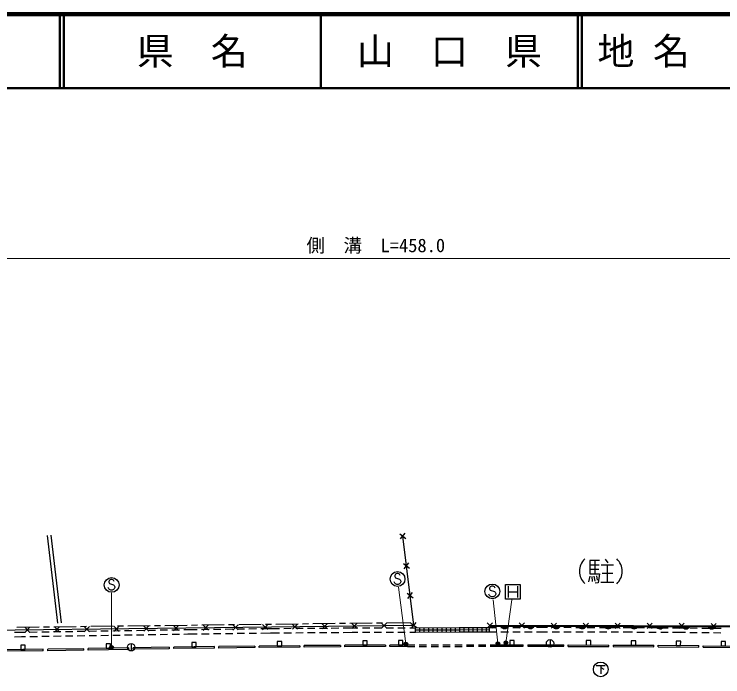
# Model space of a CAD drawing. Units: millimetres, scale not verified. Extents: x 40000 to 680000, y 20000 to 380000.
# Drawn here: x 291558 to 387326, y 290512 to 380000 of the extents above; entities that cross this region are included whole.
import ezdxf
from ezdxf.enums import TextEntityAlignment as Align

# ---------------------------------------------------------------- set-up
doc = ezdxf.new("R2010")
doc.units = ezdxf.units.MM
doc.header["$LTSCALE"] = 1000
doc.header["$PDMODE"] = 32
doc.header["$PDSIZE"] = 500
for name, color, linetype, lineweight in [('M-BGD', 7, 'Continuous', 25), ('M-BGD-EXST', 7, 'Continuous', 25), ('M-STR-HTXT', 7, 'Continuous', 13), ('M-STR-STRC', 7, 'Continuous', 25), ('M-TTL', 2, 'Continuous', 140), ('M-TTL-LINE', 7, 'Continuous', 50)]:
    doc.layers.add(name, color=color, linetype=linetype, lineweight=lineweight)
doc.layers.add('M-TTL-TXT', color=7, linetype='Continuous')
doc.styles.add('ＭＳ ゴシック', font='')
doc.styles.get('ＭＳ ゴシック').set_extended_font_data('MS Gothic')

msp = doc.modelspace()

# ---------------------------------------------------------------- linework, layer by layer
at = {"layer": 'M-BGD'}
for p, q in [((296016, 309594), (297399, 297746)), ((296513, 309652), (297896, 297804)), ((343693, 309829), (344482, 309214)), ((343780, 309127), (344395, 309915)), ((344190, 305812), (344979, 305197)), ((344277, 305110), (344892, 305899)), ((370680, 306229), (369369, 306229)), ((369369, 306229), (369369, 304434)), ((369369, 305655), (370599, 305655)), ((370025, 306229), (370025, 304434)), ((370885, 305622), (372566, 305622)), ((371426, 306409), (371803, 305917)), ((371713, 305622), (371713, 303311)), ((369369, 305049), (370590, 305049)), ((369336, 304098), (369181, 303336)), ((369369, 304434), (370640, 304434)), ((369623, 304057), (369672, 303377)), ((369885, 304098), (370017, 303450)), ((370238, 304139), (370353, 303557)), ((370640, 304434), (370500, 303213)), ((371008, 304508), (372443, 304508)), ((357940, 300988), (357940, 302988)), ((357940, 302988), (359940, 302988)), ((358315, 302738), (358315, 301238)), ((359565, 302738), (359565, 301238)), ((359940, 302988), (359940, 300988)), ((370500, 303213), (370082, 303139)), ((370861, 303311), (372615, 303311)), ((344687, 301795), (345475, 301180)), ((344774, 301094), (345389, 301882)), ((358315, 301988), (359565, 301988)), ((359940, 300988), (357940, 300988)), ((345271, 297077), (345886, 297866)), ((294932, 297214), (291933, 297178)), ((292977, 297208), (293693, 296509)), ((293684, 297216), (292985, 296501)), ((296332, 297231), (295532, 297221)), ((299932, 297274), (296932, 297238)), ((296996, 297255), (297711, 296556)), ((297703, 297264), (297004, 296548)), ((301332, 297291), (300532, 297281)), ((301015, 297302), (301730, 296604)), ((301722, 297311), (301023, 296595)), ((304932, 297334), (301932, 297298)), ((305033, 297349), (305749, 296651)), ((305740, 297358), (305042, 296642)), ((306332, 297351), (305532, 297341)), ((309931, 297394), (306931, 297358)), ((309052, 297397), (309767, 296698)), ((309759, 297405), (309060, 296690)), ((311331, 297411), (310531, 297401)), ((314931, 297454), (311931, 297418)), ((313071, 297444), (313786, 296745)), ((313778, 297452), (313079, 296737)), ((314479, 296886), (315000, 296895)), ((315000, 296895), (316289, 296912)), ((316331, 297470), (315531, 297461)), ((316889, 296920), (317889, 296934)), ((319931, 297514), (316931, 297478)), ((317089, 297491), (317805, 296792)), ((317797, 297499), (317098, 296784)), ((318489, 296942), (319489, 296955)), ((320089, 296963), (321089, 296977)), ((321330, 297530), (320531, 297521)), ((321108, 297538), (321824, 296839)), ((321815, 297546), (321116, 296831)), ((321689, 296985), (322689, 296998)), ((324930, 297574), (321930, 297538)), ((323288, 297006), (324288, 297020)), ((324888, 297028), (326177, 297045)), ((325127, 297585), (325842, 296886)), ((325834, 297593), (325135, 296878)), ((326330, 297590), (325530, 297581)), ((326177, 297045), (327412, 297054)), ((329930, 297633), (326930, 297597)), ((328012, 297058), (329012, 297064)), ((329146, 297632), (329861, 296933)), ((329853, 297641), (329154, 296925)), ((329612, 297068), (330612, 297075)), ((331330, 297650), (330530, 297641)), ((331212, 297079), (332212, 297086)), ((334929, 297693), (331930, 297657)), ((332812, 297090), (333812, 297097)), ((333164, 297679), (333880, 296981)), ((333871, 297688), (333173, 296972)), ((334412, 297101), (335412, 297108)), ((336329, 297710), (335529, 297701)), ((336012, 297112), (337247, 297120)), ((339929, 297753), (336929, 297717)), ((337183, 297726), (337898, 297028)), ((337890, 297735), (337191, 297019)), ((337247, 297120), (338014, 297123)), ((338614, 297125), (339614, 297128)), ((340214, 297130), (341214, 297133)), ((341329, 297770), (340529, 297760)), ((341202, 297774), (341917, 297075)), ((341909, 297782), (341210, 297067)), ((341814, 297135), (342814, 297139)), ((345177, 297816), (341929, 297777)), ((343414, 297141), (344414, 297144)), ((345014, 297146), (345782, 297149)), ((345184, 297779), (345972, 297164)), ((345784, 296549), (345782, 297149)), ((346384, 296551), (346382, 297151)), ((346984, 296554), (346982, 297154)), ((347584, 296557), (347582, 297157)), ((348184, 296559), (348182, 297159)), ((348784, 296562), (348782, 297162)), ((349384, 296565), (349382, 297165)), ((349984, 296567), (349982, 297167)), ((350584, 296570), (350582, 297170)), ((351184, 296573), (351182, 297173)), ((351784, 296575), (351782, 297175)), ((352384, 296576), (352382, 297176)), ((352984, 296577), (352982, 297177)), ((353584, 296578), (353582, 297178)), ((354184, 296579), (354182, 297179)), ((354784, 296580), (354782, 297180)), ((355384, 296581), (355382, 297181)), ((355476, 297089), (356185, 297794)), ((356183, 297087), (355477, 297796)), ((355789, 297181), (356742, 297184)), ((355791, 296581), (355790, 297181)), ((357342, 297186), (358342, 297189)), ((358942, 297191), (359942, 297194)), ((359798, 297080), (360507, 297786)), ((360505, 297078), (359800, 297787)), ((360542, 297196), (361542, 297199)), ((362142, 297201), (363094, 297204)), ((363094, 297204), (363650, 297203)), ((364121, 297071), (364829, 297777)), ((364828, 297070), (364122, 297778)), ((364250, 297201), (365250, 297198)), ((365850, 297196), (366850, 297193)), ((367450, 297192), (368450, 297189)), ((368443, 297062), (369152, 297768)), ((369150, 297061), (368444, 297769)), ((369050, 297187), (370050, 297184)), ((370650, 297182), (371650, 297179)), ((372250, 297177), (373250, 297174)), ((372765, 297053), (373474, 297759)), ((373472, 297052), (372767, 297761)), ((373850, 297173), (374405, 297171)), ((374405, 297171), (375131, 297167)), ((375731, 297163), (376731, 297157)), ((377088, 297045), (377796, 297750)), ((377795, 297043), (377089, 297752)), ((377331, 297153), (378331, 297147)), ((378931, 297144), (379931, 297138)), ((380531, 297134), (381256, 297130)), ((381256, 297130), (382281, 297120)), ((381410, 297036), (382119, 297742)), ((382117, 297034), (381411, 297743)), ((382881, 297114), (383881, 297104)), ((384481, 297098), (385481, 297089)), ((385732, 297027), (386441, 297733)), ((386439, 297026), (385734, 297734)), ((386081, 297083), (387081, 297073)), ((291584, 296532), (292560, 296546)), ((291592, 295932), (292569, 295946)), ((292560, 296546), (293082, 296554)), ((292569, 295946), (293090, 295954)), ((293681, 296563), (294681, 296579)), ((293690, 295963), (294690, 295979)), ((295281, 296588), (296281, 296604)), ((295290, 295988), (296290, 296004)), ((296881, 296613), (297881, 296628)), ((296890, 296013), (297890, 296029)), ((298481, 296638), (299481, 296653)), ((298490, 296038), (299490, 296053)), ((300081, 296663), (301081, 296678)), ((300089, 296063), (301089, 296078)), ((301680, 296688), (302680, 296703)), ((301689, 296088), (302689, 296103)), ((303280, 296712), (304280, 296728)), ((303289, 296112), (304289, 296128)), ((304880, 296737), (305880, 296753)), ((304889, 296137), (305889, 296153)), ((306480, 296762), (307480, 296778)), ((306489, 296162), (307489, 296178)), ((308080, 296787), (309080, 296803)), ((308089, 296187), (309088, 296203)), ((309679, 296812), (310679, 296827)), ((309688, 296212), (310688, 296228)), ((311279, 296837), (312279, 296852)), ((311288, 296237), (312288, 296252)), ((312879, 296862), (313879, 296877)), ((312888, 296262), (313888, 296277)), ((314488, 296287), (315009, 296295)), ((315009, 296295), (316296, 296312)), ((316896, 296320), (317896, 296334)), ((318496, 296342), (319496, 296355)), ((320096, 296363), (321096, 296377)), ((321696, 296385), (322696, 296398)), ((323296, 296406), (324296, 296420)), ((324896, 296428), (326183, 296445)), ((326183, 296445), (327417, 296454)), ((328017, 296458), (329017, 296464)), ((329617, 296468), (330617, 296475)), ((331217, 296479), (332217, 296486)), ((332817, 296490), (333816, 296497)), ((334416, 296501), (335416, 296508)), ((336016, 296512), (337250, 296520)), ((337250, 296520), (338017, 296523)), ((338617, 296525), (339617, 296528)), ((340217, 296530), (341217, 296533)), ((341817, 296535), (342817, 296539)), ((343417, 296541), (344417, 296544)), ((345017, 296546), (345784, 296549)), ((355791, 296581), (356743, 296584)), ((357343, 296586), (358343, 296589)), ((358943, 296591), (359943, 296594)), ((360543, 296596), (361543, 296599)), ((362143, 296601), (363094, 296604)), ((363094, 296604), (363648, 296603)), ((364248, 296601), (365248, 296598)), ((365848, 296596), (366848, 296593)), ((367448, 296592), (368448, 296589)), ((369048, 296587), (370048, 296584)), ((370648, 296582), (371648, 296579)), ((372248, 296577), (373248, 296574)), ((373848, 296573), (374403, 296571)), ((374403, 296571), (375127, 296567)), ((375727, 296563), (376727, 296557)), ((377327, 296553), (378327, 296547)), ((378927, 296544), (379927, 296538)), ((380527, 296534), (381251, 296530)), ((381251, 296530), (382276, 296520)), ((382876, 296514), (383876, 296504)), ((384476, 296498), (385476, 296489)), ((386076, 296483), (387075, 296473)), ((307377, 295003), (307377, 294003)), ((363977, 295530), (363977, 294530)), ((295491, 294233), (290002, 294154)), ((295494, 294033), (290005, 293954)), ((295494, 294033), (295491, 294233)), ((300962, 294308), (296088, 294235)), ((296091, 294035), (296088, 294235)), ((300965, 294108), (296091, 294035)), ((300965, 294108), (300962, 294308)), ((307041, 294419), (301563, 294318)), ((301567, 294118), (301563, 294318)), ((307045, 294219), (301567, 294118)), ((307045, 294219), (307041, 294419)), ((312515, 294504), (307640, 294425)), ((307643, 294225), (307640, 294425)), ((312519, 294304), (307643, 294225)), ((312515, 294504), (312519, 294304)), ((318610, 294586), (313120, 294519)), ((313122, 294319), (313120, 294519)), ((318612, 294386), (313122, 294319)), ((318612, 294386), (318610, 294586)), ((324073, 294651), (319205, 294597)), ((319207, 294397), (319205, 294597)), ((324075, 294451), (319207, 294397)), ((324073, 294651), (324075, 294451)), ((330158, 294715), (324679, 294663)), ((324681, 294463), (324679, 294663)), ((330159, 294515), (324681, 294463)), ((330158, 294715), (330159, 294515)), ((335639, 294762), (330758, 294722)), ((330759, 294522), (330758, 294722)), ((335640, 294562), (330759, 294522)), ((335639, 294762), (335640, 294562)), ((341718, 294801), (336236, 294764)), ((336237, 294564), (336236, 294764)), ((341719, 294601), (336237, 294564)), ((341718, 294801), (341719, 294601)), ((344697, 294814), (342312, 294804)), ((342313, 294604), (342312, 294804)), ((344698, 294614), (342313, 294604)), ((344698, 294814), (345698, 294816)), ((344698, 294614), (344698, 294814)), ((344698, 294614), (345698, 294616)), ((346298, 294816), (347298, 294818)), ((346298, 294616), (347298, 294618)), ((347898, 294819), (348898, 294820)), ((347898, 294619), (348898, 294620)), ((349498, 294821), (350498, 294822)), ((349498, 294621), (350498, 294622)), ((351098, 294824), (352098, 294827)), ((351098, 294624), (352098, 294627)), ((352698, 294829), (353698, 294833)), ((352698, 294629), (353698, 294633)), ((354298, 294834), (355298, 294838)), ((354298, 294634), (355298, 294638)), ((355898, 294840), (356702, 294842)), ((355898, 294640), (356702, 294642)), ((356702, 294642), (356702, 294842)), ((356702, 294642), (360362, 294631)), ((356703, 294842), (360363, 294831)), ((360362, 294631), (360363, 294831)), ((360957, 294841), (360956, 294641)), ((360956, 294641), (365827, 294629)), ((360957, 294841), (365827, 294829)), ((365827, 294629), (365827, 294829)), ((366433, 294819), (371912, 294798)), ((366433, 294619), (366433, 294819)), ((366433, 294619), (371911, 294598)), ((371911, 294598), (371912, 294798)), ((372507, 294796), (372506, 294596)), ((372506, 294596), (377988, 294570)), ((372507, 294796), (377989, 294770)), ((377988, 294570), (377989, 294770)), ((378589, 294565), (378590, 294765)), ((378589, 294565), (384063, 294526)), ((378590, 294765), (384064, 294726)), ((384063, 294526), (384064, 294726)), ((384658, 294513), (384660, 294713)), ((384658, 294513), (390144, 294458)), ((384660, 294713), (390146, 294658))]:
    msp.add_line(p, q, dxfattribs=at)
for points in [[(355830, 297342), (394837, 297262), (394069, 311385)], [(393969, 311380), (394731, 297362), (355830, 297442)], [(186890, 295720), (220197, 296056), (253148, 296387), (345578, 297471), (344087, 309521)], [(345781, 297149), (351699, 297175), (355790, 297181)], [(345783, 296849), (351700, 296875), (355791, 296881)], [(345784, 296549), (351701, 296575), (355791, 296581)]]:
    msp.add_lwpolyline(points, dxfattribs=at)
for points in [[(303991, 294963), (304002, 294363), (304602, 294374), (304591, 294974)], [(315558, 295149), (315565, 294549), (316165, 294556), (316157, 295156)], [(327112, 295286), (327118, 294686), (327718, 294692), (327712, 295292)], [(338673, 295380), (338677, 294780), (339277, 294784), (339273, 295384)], [(343489, 295409), (343492, 294809), (344092, 294812), (344089, 295411)], [(358532, 295437), (358530, 294837), (359130, 294835), (359132, 295435)], [(368875, 295410), (368873, 294810), (369473, 294808), (369475, 295408)], [(374951, 295384), (374948, 294784), (375548, 294782), (375551, 295382)], [(381031, 295347), (381027, 294747), (381627, 294743), (381631, 295343)], [(387109, 295289), (387103, 294689), (387703, 294683), (387709, 295283)], [(292438, 294789), (292446, 294189), (293046, 294197), (293038, 294797)]]:
    msp.add_lwpolyline(points, close=True, dxfattribs=at)
for centre in [(307377, 294503), (363977, 295030)]:
    msp.add_circle(centre, 500, dxfattribs=at)
for centre, radius, start, end in [((370163, 304762), 2228, 131.69789, 228.01917), ((371440, 304754), 2282, 312.86378, 47.4164), ((357834, 297604), 567, 207.95585, 331.81088), ((357834, 297604), 453, 215.91525, 323.85149), ((357834, 297604), 340, 231.54062, 308.22612), ((361334, 297597), 567, 207.95585, 331.81088), ((361334, 297597), 453, 215.91525, 323.85149), ((361334, 297597), 340, 231.54062, 308.22612), ((364834, 297590), 567, 207.95585, 331.81088), ((364834, 297590), 453, 215.91525, 323.85149), ((364834, 297590), 340, 231.54062, 308.22612), ((368334, 297583), 567, 207.95585, 331.81088), ((368334, 297583), 453, 215.91525, 323.85149), ((368334, 297583), 340, 231.54062, 308.22612), ((371834, 297576), 567, 207.95585, 331.81088), ((371834, 297576), 453, 215.91525, 323.85149), ((371834, 297576), 340, 231.54062, 308.22612), ((375334, 297568), 567, 207.95585, 331.81088), ((375334, 297568), 453, 215.91525, 323.85149), ((375334, 297568), 340, 231.54062, 308.22612), ((378834, 297561), 567, 207.95585, 331.81088), ((378834, 297561), 453, 215.91525, 323.85149), ((378834, 297561), 340, 231.54062, 308.22612), ((382334, 297554), 567, 207.95585, 331.81088), ((382334, 297554), 453, 215.91525, 323.85149), ((382334, 297554), 340, 231.54062, 308.22612), ((385834, 297547), 567, 207.95585, 331.81088), ((385834, 297547), 453, 215.91525, 323.85149), ((385834, 297547), 340, 231.54062, 308.22612)]:
    msp.add_arc(centre, radius, start, end, dxfattribs=at)
at = {"layer": 'M-BGD-EXST'}
for p, q in [((370230, 292062), (371430, 292062)), ((370830, 292062), (370830, 290912)), ((370830, 291762), (371230, 291562))]:
    msp.add_line(p, q, dxfattribs=at)
msp.add_circle((370830, 291512), 1000, dxfattribs=at)
at = {"layer": 'M-STR-HTXT'}
for p, q in [((110817, 347000), (570073, 347000)), ((344495, 294955), (343504, 302631)), ((304722, 294510), (304726, 301868)), ((356929, 295007), (356298, 300926)), ((358014, 295110), (358793, 300896))]:
    msp.add_line(p, q, dxfattribs=at)
at = {"layer": 'M-STR-STRC'}
for p, q in [((304636, 303649), (304454, 303558)), ((304818, 303649), (304636, 303649)), ((305000, 303558), (304818, 303649)), ((343091, 304355), (343000, 304173)), ((343000, 304173), (343000, 304082)), ((343000, 304082), (343091, 303900)), ((343273, 304446), (343091, 304355)), ((343091, 303900), (343637, 303718)), ((343455, 304446), (343273, 304446)), ((343637, 304355), (343455, 304446)), ((343728, 304173), (343637, 304355)), ((343637, 303718), (343728, 303627)), ((343728, 303627), (343818, 303446)), ((304454, 303558), (304364, 303376)), ((304364, 303376), (304364, 303286)), ((304364, 303286), (304454, 303104)), ((304454, 303104), (305000, 302922)), ((305091, 303376), (305000, 303558)), ((305000, 302922), (305091, 302831)), ((305091, 302831), (305182, 302649)), ((305182, 302649), (305182, 302558)), ((343000, 303173), (342909, 303355)), ((343091, 303082), (343000, 303173)), ((343273, 302991), (343091, 303082)), ((343455, 302991), (343273, 302991)), ((343637, 303082), (343455, 302991)), ((343728, 303173), (343637, 303082)), ((343818, 303355), (343728, 303173)), ((343818, 303446), (343818, 303355)), ((355905, 302681), (355814, 302500)), ((356087, 302772), (355905, 302681)), ((356269, 302772), (356087, 302772)), ((356451, 302681), (356269, 302772)), ((356542, 302500), (356451, 302681)), ((304364, 302376), (304273, 302558)), ((304454, 302286), (304364, 302376)), ((304636, 302195), (304454, 302286)), ((304818, 302195), (304636, 302195)), ((305000, 302286), (304818, 302195)), ((305091, 302376), (305000, 302286)), ((305182, 302558), (305091, 302376)), ((355814, 301500), (355724, 301681)), ((355814, 302500), (355814, 302409)), ((355814, 302409), (355905, 302227)), ((355905, 302227), (356451, 302045)), ((356451, 302045), (356542, 301954)), ((356542, 301954), (356633, 301772)), ((356633, 301681), (356542, 301500)), ((356633, 301772), (356633, 301681)), ((355905, 301409), (355814, 301500)), ((356087, 301318), (355905, 301409)), ((356269, 301318), (356087, 301318)), ((356451, 301409), (356269, 301318)), ((356542, 301500), (356451, 301409))]:
    msp.add_line(p, q, dxfattribs=at)
for centre, radius in [((343364, 303718), 1000), ((304727, 302922), 1000), ((356178, 302045), 1000), ((344495, 294955), 150), ((344495, 294955), 120), ((344495, 294955), 90), ((344495, 294955), 60), ((344495, 294955), 30), ((344495, 294955), 20), ((356929, 295007), 150), ((356929, 295007), 120), ((356929, 295007), 90), ((356929, 295007), 60), ((356929, 295007), 30), ((356929, 295007), 20), ((358014, 295110), 150), ((358014, 295110), 120), ((358014, 295110), 90), ((358014, 295110), 60), ((358014, 295110), 30), ((358014, 295110), 20), ((304722, 294510), 150), ((304722, 294510), 120), ((304722, 294510), 90), ((304722, 294510), 60), ((304722, 294510), 30), ((304722, 294510), 20)]:
    msp.add_circle(centre, radius, dxfattribs=at)
for p in [(344495, 294955), (356929, 295007), (358014, 295110), (304722, 294510)]:
    msp.add_point(p, dxfattribs=at)
at = {"layer": 'M-TTL'}
msp.add_line((680000, 380000), (40000, 380000), dxfattribs=at)
at = {"layer": 'M-TTL-LINE'}
for p, q in [((297750, 380000), (297750, 370000)), ((298250, 380000), (298250, 370000)), ((333000, 380000), (333000, 370000)), ((367750, 380000), (367750, 370000)), ((368250, 380000), (368250, 370000)), ((40000, 370000), (680000, 370000))]:
    msp.add_line(p, q, dxfattribs=at)

# ---------------------------------------------------------------- texts
at = {"layer": 'M-STR-HTXT', "style": 'ＭＳ ゴシック'}
msp.add_text('側\u3000溝\u3000L=458.0', height=1833, dxfattribs=at).set_placement((340431, 347306), align=Align.BOTTOM_CENTER)
at = {"layer": 'M-TTL-TXT', "style": 'ＭＳ ゴシック'}
for s, p in [('県\u3000名', (315625, 375000)), ('山\u3000口\u3000県', (350375, 375000))]:
    msp.add_text(s, height=3666, dxfattribs=at).set_placement(p, align=Align.MIDDLE_CENTER)
msp.add_text('地 名', height=3666, dxfattribs=at).set_placement((370380, 375000), align=Align.MIDDLE_LEFT)

doc.saveas('drawing.dxf')
